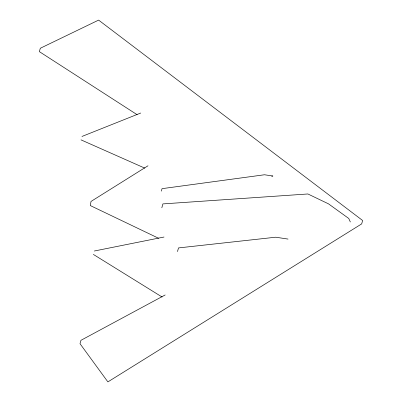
<?xml version="1.0" encoding="UTF-8"?>
<svg xmlns="http://www.w3.org/2000/svg" width="402" height="402" viewBox="0 0 402 402"><rect width="100%" height="100%" fill="white"/><g stroke="black" fill="none" stroke-linecap="round" stroke-linejoin="round"><path stroke-width="0.6" d="M161.348 191.156L162.041 188.659L264.506 174.764L272.898 176.036L271.687 176.197M161.82 207.809L162.9 203.909L307.907 193.97L328.534 203.874L348.76 218.467L350.343 221.999M177.488 251.602L178.508 247.918L275.737 237.21L288.068 239.084M148.031 165.76L91.013 201.442L90.294 205.563L158.584 238.26M165.182 294.957L80.953 340.313L80.013 343.7L107.892 381.9L361.689 223.884L362.629 220.497L98.606 20.1L40.311 48.26L39.371 51.647L137.162 114.721M81.938 136.469L140.73 113.027M94.274 251.019L164.041 237.029M80.998 139.861L144.81 168.136M93.334 254.406L162.106 297.023"/></g></svg>
